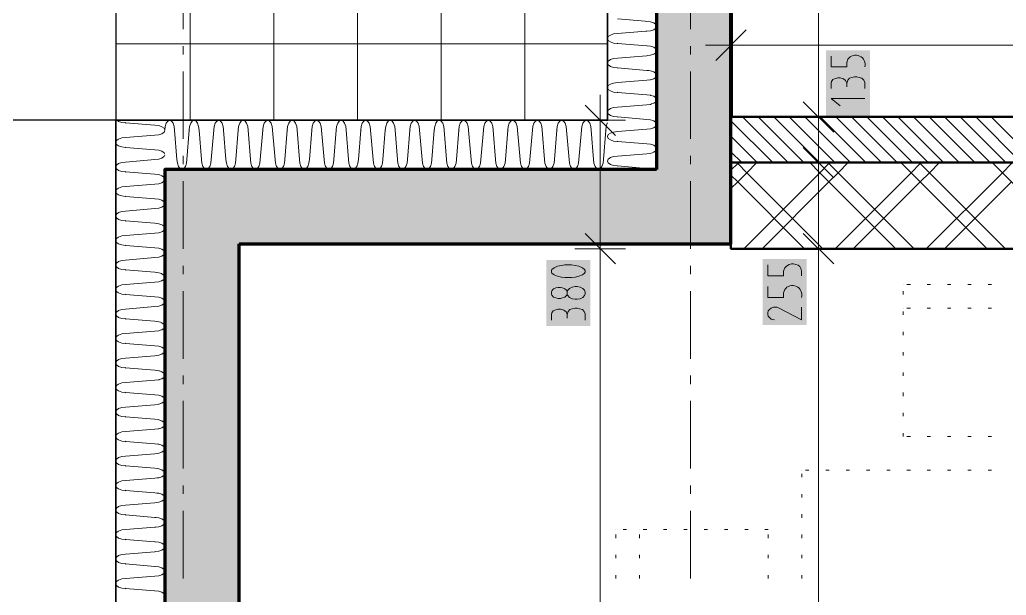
# Model space of a CAD drawing. Header units: millimetres. Extents: x 0 to 594, y 0 to 420.
# Drawn here: x 58.72 to 88.63, y 272.85 to 290.3 of the extents above; entities that cross this region are included whole.
import ezdxf

# ---------------------------------------------------------------- set-up
doc = ezdxf.new("R2010")
doc.units = ezdxf.units.MM
doc.header["$LTSCALE"] = 8
for name, color, linetype in [('PDF_Koty delkove', 7, 'Continuous'), ('PDF_Kuchyne', 7, 'Continuous'), ('PDF_Nabytek', 7, 'Continuous'), ('PDF_Obecne 0.25', 7, 'Continuous'), ('PDF_Osy hlavni', 7, 'Continuous'), ('PDF_Pricky sadrokarton', 7, 'Continuous'), ('PDF_Srafy', 7, 'Continuous'), ('PDF_Steny akusticke', 7, 'Continuous'), ('PDF_Steny obvodove nosne', 7, 'Continuous'), ('PDF_Zatepleni', 7, 'Continuous')]:
    doc.layers.add(name, color=color, linetype=linetype)

msp = doc.modelspace()

# ---------------------------------------------------------------- linework, layer by layer
at = {"layer": 'PDF_Koty delkove', "lineweight": 18}
for points in [[(82.938, 159.232), (82.938, 169.575), (82.938, 201.513), (82.938, 202.999), (82.938, 214.633), (82.938, 215.761), (82.938, 237.337), (82.938, 238.823), (82.938, 283.359), (82.938, 285.972), (82.938, 287.356), (82.938, 356.594), (82.938, 360.489)], [(80.284, 290.302), (80.284, 289.534), (80.284, 288.765)], [(80.745, 289.995), (79.823, 289.072)], [(80.284, 289.534), (79.515, 289.534)], [(121.591, 289.534), (108.876, 289.534), (104.935, 289.534), (80.284, 289.534)], [(83.318, 288.214), (83.318, 288.378), (83.335, 288.433), (83.37, 288.487), (83.421, 288.515), (83.522, 288.542), (83.591, 288.542), (83.694, 288.515), (83.762, 288.46), (83.796, 288.378), (83.796, 288.269)], [(84.343, 288.214), (84.343, 288.405), (84.309, 288.473), (84.257, 288.528), (84.172, 288.555), (84.104, 288.569), (84.035, 288.569), (83.95, 288.555), (83.882, 288.528), (83.831, 288.473), (83.796, 288.378)], [(76.321, 287.254), (76.321, 288.022)], [(83.399, 286.895), (82.476, 287.817)], [(84.343, 287.912), (83.318, 287.912), (83.591, 287.694)], [(76.782, 286.792), (75.859, 287.715)], [(77.089, 287.254), (76.321, 287.254), (75.552, 287.254)], [(76.321, 152.006), (76.321, 214.274), (76.321, 215.761), (76.321, 230.674), (76.321, 232.16), (76.321, 283.359), (76.321, 287.254)], [(83.706, 287.356), (82.938, 287.356), (82.169, 287.356)], [(83.399, 285.511), (82.476, 286.434)], [(83.706, 285.972), (82.938, 285.972), (82.169, 285.972)], [(76.782, 282.897), (75.859, 283.82)], [(83.399, 282.897), (82.476, 283.82)], [(77.089, 283.359), (76.321, 283.359), (75.552, 283.359)], [(83.706, 283.359), (82.938, 283.359), (82.169, 283.359)], [(81.4, 282.871), (81.4, 282.542), (81.878, 282.542), (81.878, 282.679), (81.913, 282.775), (81.964, 282.83), (82.049, 282.884), (82.117, 282.898), (82.185, 282.898), (82.254, 282.884), (82.322, 282.857), (82.373, 282.816), (82.408, 282.761), (82.425, 282.679), (82.425, 282.542)], [(75.317, 281.963), (75.3, 281.936), (75.249, 281.895), (75.181, 281.868), (75.112, 281.854), (75.044, 281.854), (74.976, 281.868), (74.907, 281.895), (74.856, 281.95), (74.84, 281.991), (74.84, 282.046), (74.856, 282.087), (74.907, 282.142), (74.976, 282.169), (75.044, 282.183), (75.112, 282.183), (75.181, 282.169), (75.249, 282.142), (75.3, 282.101), (75.317, 282.073)], [(75.625, 282.21), (75.556, 282.21), (75.471, 282.196), (75.386, 282.156), (75.335, 282.101), (75.317, 282.073), (75.317, 281.963), (75.335, 281.936), (75.386, 281.881), (75.471, 281.84), (75.556, 281.826), (75.625, 281.826), (75.71, 281.84), (75.796, 281.881), (75.847, 281.936)], [(75.847, 281.936), (75.865, 281.991), (75.865, 282.046), (75.847, 282.101), (75.796, 282.156), (75.71, 282.196), (75.625, 282.21)], [(74.84, 281.197), (74.84, 281.361), (74.856, 281.416), (74.891, 281.471), (74.942, 281.499), (75.044, 281.526), (75.112, 281.526), (75.215, 281.499), (75.284, 281.444), (75.317, 281.361), (75.317, 281.252)], [(75.865, 281.197), (75.865, 281.388), (75.83, 281.457), (75.779, 281.512), (75.694, 281.539), (75.625, 281.553), (75.556, 281.553), (75.471, 281.539), (75.403, 281.512), (75.352, 281.457), (75.317, 281.361)], [(82.425, 281.584), (82.425, 281.2), (81.741, 281.557), (81.673, 281.584), (81.57, 281.584), (81.503, 281.557), (81.451, 281.516), (81.416, 281.474), (81.4, 281.419), (81.4, 281.365), (81.416, 281.31), (81.451, 281.269), (81.503, 281.228), (81.604, 281.2)]]:
    msp.add_lwpolyline(points, dxfattribs=at)
for points in [[(83.318, 289.199), (83.318, 288.871), (83.796, 288.871), (83.796, 289.008), (83.831, 289.103, -0.843837), (84.343, 288.871)], [(81.4, 282.214), (81.4, 281.885), (81.878, 281.885), (81.878, 282.022), (81.913, 282.118, -0.843837), (82.425, 281.885)]]:
    msp.add_lwpolyline(points, format="xyb", dxfattribs=at)
msp.add_lwpolyline([(75.454, 282.867), (75.249, 282.867), (75.147, 282.853), (75.027, 282.826), (74.925, 282.785), (74.856, 282.73), (74.84, 282.703), (74.84, 282.648), (74.856, 282.62), (74.925, 282.566), (75.027, 282.525), (75.147, 282.497), (75.249, 282.483), (75.454, 282.483), (75.556, 282.497), (75.676, 282.525), (75.779, 282.566), (75.847, 282.62), (75.865, 282.648), (75.865, 282.703), (75.847, 282.73), (75.779, 282.785), (75.676, 282.826), (75.556, 282.853)], close=True, dxfattribs=at)
at = {"layer": 'PDF_Koty delkove', "color": 7, "lineweight": 18, "true_color": 0xffffff, "transparency": 33554559}
for points in [[(84.497, 287.375), (84.497, 289.38), (83.165, 287.375), (83.165, 289.38)], [(76.018, 281.015), (76.018, 283.02), (74.686, 281.015), (74.686, 283.02)], [(82.579, 281.046), (82.579, 283.051), (81.246, 281.046), (81.246, 283.051)]]:
    msp.add_solid(points, dxfattribs=at)
at = {"layer": 'PDF_Kuchyne', "lineweight": 13}
msp.add_lwpolyline([(98.785, 293.506), (86.485, 293.506), (86.485, 305.806), (80.335, 305.806), (80.335, 293.506), (80.335, 287.356), (104.935, 287.356), (104.935, 299.656), (98.785, 299.656), (98.785, 293.506)], dxfattribs=at)
at = {"layer": 'PDF_Nabytek', "lineweight": 13}
for points in [[(85.503, 282.277), (85.503, 282.277)], [(85.503, 282.277), (85.503, 282.277)], [(85.724, 282.277), (85.621, 282.277)], [(86.339, 282.277), (86.236, 282.277)], [(86.954, 282.277), (86.851, 282.277)], [(87.569, 282.277), (87.466, 282.277)], [(88.184, 282.277), (88.081, 282.277)], [(85.503, 281.967), (85.503, 282.07)], [(85.503, 281.56), (85.503, 281.56)], [(85.724, 281.56), (85.621, 281.56)], [(86.339, 281.56), (86.236, 281.56)], [(86.954, 281.56), (86.851, 281.56)], [(87.569, 281.56), (87.466, 281.56)], [(88.184, 281.56), (88.081, 281.56)], [(85.503, 281.352), (85.503, 281.455)], [(85.503, 280.737), (85.503, 280.84)], [(85.503, 280.122), (85.503, 280.225)], [(85.503, 279.507), (85.503, 279.61)], [(85.503, 278.892), (85.503, 278.995)], [(85.503, 278.277), (85.503, 278.38)], [(85.503, 277.665), (85.503, 277.765)], [(85.503, 277.665), (85.503, 277.665)], [(85.503, 277.665), (85.503, 277.665)], [(85.724, 277.665), (85.621, 277.665)], [(86.339, 277.665), (86.236, 277.665)], [(86.954, 277.665), (86.851, 277.665)], [(87.569, 277.665), (87.466, 277.665)], [(88.184, 277.665), (88.081, 277.665)], [(82.433, 276.64), (82.433, 276.64)], [(82.433, 276.64), (82.433, 276.64)], [(82.433, 276.432), (82.433, 276.535)], [(82.649, 276.64), (82.546, 276.64)], [(83.264, 276.64), (83.161, 276.64)], [(83.879, 276.64), (83.776, 276.64)], [(84.494, 276.64), (84.391, 276.64)], [(85.109, 276.64), (85.006, 276.64)], [(85.724, 276.64), (85.621, 276.64)], [(86.339, 276.64), (86.236, 276.64)], [(86.954, 276.64), (86.851, 276.64)], [(87.569, 276.64), (87.466, 276.64)], [(88.184, 276.64), (88.081, 276.64)], [(82.433, 275.817), (82.433, 275.92)], [(82.433, 275.203), (82.433, 275.305)], [(76.795, 274.846), (76.795, 274.846)], [(76.795, 274.846), (76.795, 274.846)], [(76.795, 274.587), (76.795, 274.69)], [(77.114, 274.846), (77.011, 274.846)], [(77.513, 274.846), (77.513, 274.846)], [(77.513, 274.587), (77.513, 274.69)], [(77.729, 274.846), (77.626, 274.846)], [(78.344, 274.846), (78.241, 274.846)], [(78.959, 274.846), (78.856, 274.846)], [(79.574, 274.846), (79.471, 274.846)], [(80.189, 274.846), (80.086, 274.846)], [(80.804, 274.846), (80.701, 274.846)], [(81.408, 274.846), (81.316, 274.846)], [(81.408, 274.846), (81.408, 274.846)], [(81.408, 274.587), (81.408, 274.69)], [(82.433, 274.587), (82.433, 274.69)], [(76.795, 273.972), (76.795, 274.075)], [(77.513, 273.972), (77.513, 274.075)], [(81.408, 273.972), (81.408, 274.075)], [(82.433, 273.972), (82.433, 274.075)], [(76.795, 273.358), (76.795, 273.46)], [(77.513, 273.358), (77.513, 273.46)], [(81.408, 273.358), (81.408, 273.46)], [(82.433, 273.358), (82.433, 273.46)]]:
    msp.add_lwpolyline(points, dxfattribs=at)
at = {"layer": 'PDF_Obecne 0.25', "lineweight": 25}
for points in [[(61.629, 338.554), (61.629, 287.254)], [(61.629, 287.254), (41.334, 287.254), (41.334, 177.737), (61.629, 177.737)]]:
    msp.add_lwpolyline(points, dxfattribs=at)
at = {"layer": 'PDF_Osy hlavni', "lineweight": 18}
for points in [[(63.679, 290.019), (63.679, 292.069)], [(79.054, 290.019), (79.054, 292.069), (79.054, 290.019)], [(63.679, 289.25), (63.679, 289.506)], [(63.679, 286.688), (63.679, 288.738)], [(79.054, 286.688), (79.054, 288.738), (79.054, 286.688)], [(63.679, 285.919), (63.679, 286.175)], [(63.679, 283.356), (63.679, 285.406)], [(79.054, 283.356), (79.054, 285.406)], [(79.054, 283.356), (79.054, 285.406)], [(63.679, 282.588), (63.679, 282.844)], [(79.054, 282.588), (79.054, 282.844), (79.054, 282.588)], [(63.679, 280.025), (63.679, 282.075)], [(79.054, 280.025), (79.054, 282.075)], [(79.054, 280.025), (79.054, 282.075)], [(63.679, 279.256), (63.679, 279.513)], [(63.679, 276.694), (63.679, 278.744)], [(79.054, 278.744), (79.054, 276.694), (79.054, 278.744)], [(63.679, 275.925), (63.679, 276.181)], [(63.679, 273.363), (63.679, 275.413)], [(79.054, 273.363), (79.054, 275.413)], [(79.054, 273.363), (79.054, 275.413)]]:
    msp.add_lwpolyline(points, dxfattribs=at)
for points in [[(79.054, 289.506), (79.054, 289.25)], [(79.054, 286.175), (79.054, 285.919)], [(79.054, 279.513), (79.054, 279.256)], [(79.054, 276.181), (79.054, 275.925)]]:
    msp.add_lwpolyline(points, close=True, dxfattribs=at)
at = {"layer": 'PDF_Pricky sadrokarton', "lineweight": 50}
msp.add_lwpolyline([(80.284, 285.972), (104.935, 285.972), (104.935, 287.356), (80.284, 287.356)], close=True, dxfattribs=at)
at = {"layer": 'PDF_Pricky sadrokarton', "lineweight": 9}
for points in [[(81.551, 285.972), (80.284, 287.239)], [(82.022, 285.972), (80.638, 287.356)], [(82.493, 285.972), (81.109, 287.356)], [(82.964, 285.972), (81.58, 287.356)], [(83.435, 285.972), (82.051, 287.356)], [(83.906, 285.972), (82.523, 287.356)], [(84.377, 285.972), (82.994, 287.356)], [(84.848, 285.972), (83.465, 287.356)], [(85.32, 285.972), (83.936, 287.356)], [(85.791, 285.972), (84.407, 287.356)], [(86.262, 285.972), (84.878, 287.356)], [(86.733, 285.972), (85.349, 287.356)], [(87.204, 285.972), (85.82, 287.356)], [(87.675, 285.972), (86.291, 287.356)], [(88.146, 285.972), (86.762, 287.356)], [(88.617, 285.972), (87.234, 287.356)], [(89.088, 285.972), (87.705, 287.356)], [(89.56, 285.972), (88.176, 287.356)], [(81.08, 285.972), (80.284, 286.768)], [(80.609, 285.972), (80.284, 286.297)]]:
    msp.add_lwpolyline(points, dxfattribs=at)
at = {"layer": 'PDF_Srafy', "lineweight": 9}
for points in [[(71.494, 344.089), (71.494, 340.313), (71.494, 335.239), (71.494, 330.166), (71.494, 325.093), (71.494, 320.019), (71.494, 314.946), (71.494, 309.872), (71.494, 304.799), (71.494, 299.725), (71.494, 294.652), (71.494, 289.578), (71.494, 287.254)], [(74.031, 337.776), (74.031, 332.703), (74.031, 327.629), (74.031, 322.556), (74.031, 317.482), (74.031, 312.409), (74.031, 307.335), (74.031, 302.262), (74.031, 297.189), (74.031, 292.115), (74.031, 287.254)], [(63.884, 297.189), (63.884, 292.115), (63.884, 287.254)], [(66.421, 294.652), (66.421, 289.578), (66.421, 287.254)], [(68.957, 292.115), (68.957, 287.254)], [(76.543, 289.578), (71.494, 289.578), (66.421, 289.578), (61.629, 289.578)]]:
    msp.add_lwpolyline(points, dxfattribs=at)
at = {"layer": 'PDF_Steny akusticke', "lineweight": 50}
msp.add_lwpolyline([(93.199, 285.972), (80.284, 285.972), (80.284, 283.512), (80.284, 283.512), (80.284, 283.359), (93.199, 283.359), (93.199, 259.015)], dxfattribs=at)
at = {"layer": 'PDF_Steny akusticke', "lineweight": 9}
for points in [[(83.072, 283.359), (80.766, 285.665), (80.489, 285.942), (80.458, 285.972)], [(80.489, 285.942), (80.52, 285.972)], [(80.766, 285.665), (81.073, 285.972)], [(85.286, 283.359), (83.256, 285.388), (82.98, 285.665), (82.672, 285.972)], [(85.839, 283.359), (83.533, 285.665), (83.256, 285.942), (83.226, 285.972)], [(83.256, 285.942), (83.287, 285.972)], [(83.533, 285.665), (83.841, 285.972)], [(88.053, 283.359), (86.024, 285.388), (85.747, 285.665), (85.44, 285.972)], [(88.607, 283.359), (86.301, 285.665), (86.024, 285.942), (85.993, 285.972)], [(86.024, 285.942), (86.055, 285.972)], [(86.301, 285.665), (86.608, 285.972)], [(90.821, 283.359), (88.791, 285.388), (88.515, 285.665), (88.207, 285.972)], [(80.284, 285.737), (80.489, 285.942)], [(82.98, 285.665), (83.256, 285.942)], [(85.747, 285.665), (86.024, 285.942)], [(88.515, 285.665), (88.791, 285.942)], [(80.284, 285.183), (80.489, 285.388), (80.766, 285.665)], [(82.518, 283.359), (80.489, 285.388), (80.284, 285.593)], [(80.673, 283.359), (82.98, 285.665)], [(81.227, 283.359), (83.256, 285.388)], [(83.256, 285.388), (83.533, 285.665)], [(83.441, 283.359), (85.747, 285.665)], [(83.994, 283.359), (86.024, 285.388)], [(86.024, 285.388), (86.301, 285.665)], [(86.208, 283.359), (88.515, 285.665)], [(86.762, 283.359), (88.791, 285.388)], [(80.304, 283.359), (80.284, 283.379)]]:
    msp.add_lwpolyline(points, dxfattribs=at)
at = {"layer": 'PDF_Steny obvodove nosne', "lineweight": 70}
for points in [[(65.37, 283.512), (65.422, 283.512), (78.029, 283.512), (80.284, 283.512), (80.284, 283.512), (80.284, 285.972), (80.284, 287.356), (80.284, 294.839), (78.951, 294.839), (78.183, 294.839), (78.029, 294.839), (78.029, 285.767)], [(65.37, 285.767), (63.115, 285.767), (63.115, 267.42)], [(78.029, 285.767), (76.543, 285.767), (65.37, 285.767)], [(65.37, 267.42), (65.37, 283.512)]]:
    msp.add_lwpolyline(points, dxfattribs=at)
at = {"layer": 'PDF_Steny obvodove nosne', "color": 9, "lineweight": 9, "true_color": 0xc0c0c0, "transparency": 33554559}
for points in [[(80.284, 294.839), (78.029, 294.839), (80.284, 283.512), (78.029, 283.512)], [(65.37, 267.42), (65.37, 285.767), (63.115, 267.42), (63.115, 285.767)], [(65.37, 283.512), (78.029, 283.512), (65.37, 285.767), (78.029, 285.767)]]:
    msp.add_solid(points, dxfattribs=at)
at = {"layer": 'PDF_Zatepleni', "lineweight": 35}
for points in [[(63.115, 285.767), (65.37, 285.767), (76.543, 285.767), (78.029, 285.767), (78.029, 294.839)], [(76.543, 294.839), (76.543, 287.254), (63.115, 287.254)], [(63.115, 285.767), (63.115, 267.42), (61.629, 267.42), (61.629, 287.254), (63.115, 287.254)]]:
    msp.add_lwpolyline(points, dxfattribs=at)
at = {"layer": 'PDF_Zatepleni', "lineweight": 9}
for points in [[(77.732, 290.255), (77.683, 290.259), (76.84, 290.329)], [(77.732, 290.255), (77.732, 290.255)], [(78.029, 290.121), (78.008, 290.163), (77.943, 290.211), (77.846, 290.244), (77.732, 290.255)], [(77.732, 289.956), (77.707, 289.954), (76.84, 289.883), (76.726, 289.872), (76.63, 289.839), (76.565, 289.791), (76.543, 289.734)], [(77.732, 289.956), (77.846, 289.968), (77.943, 290), (78.008, 290.049), (78.029, 290.09)], [(76.543, 289.734), (76.565, 289.677), (76.63, 289.629), (76.726, 289.597), (76.84, 289.586)], [(77.732, 289.512), (76.84, 289.586)], [(77.732, 289.512), (77.732, 289.512)], [(78.029, 289.378), (78.008, 289.42), (77.943, 289.468), (77.846, 289.501), (77.741, 289.511), (77.732, 289.512)], [(77.732, 289.213), (77.764, 289.216), (77.846, 289.225), (77.943, 289.257), (78.008, 289.305), (78.029, 289.347)], [(77.732, 289.213), (76.84, 289.14), (76.726, 289.128), (76.63, 289.096), (76.565, 289.048), (76.543, 288.991)], [(76.543, 288.991), (76.565, 288.934), (76.63, 288.886), (76.726, 288.854), (76.84, 288.842)], [(77.732, 288.769), (76.84, 288.842)], [(77.732, 288.769), (77.732, 288.769)], [(78.029, 288.635), (78.008, 288.677), (77.943, 288.725), (77.846, 288.758), (77.799, 288.762), (77.732, 288.769)], [(77.732, 288.47), (76.84, 288.397), (76.726, 288.385), (76.63, 288.353), (76.565, 288.305), (76.543, 288.248)], [(77.732, 288.47), (77.82, 288.479), (77.846, 288.482), (77.943, 288.514), (78.008, 288.562), (78.029, 288.604)], [(76.543, 288.248), (76.565, 288.191), (76.63, 288.143), (76.726, 288.111), (76.84, 288.099)], [(77.732, 288.026), (76.84, 288.099)], [(77.732, 288.026), (77.732, 288.026)], [(78.029, 287.892), (78.008, 287.934), (77.943, 287.982), (77.856, 288.011), (77.846, 288.014), (77.732, 288.026)], [(77.732, 287.727), (77.846, 287.738), (77.877, 287.749), (77.943, 287.771), (78.008, 287.819), (78.029, 287.861)], [(77.732, 287.727), (76.84, 287.653), (76.726, 287.642), (76.63, 287.61), (76.565, 287.562), (76.543, 287.505)], [(76.543, 287.505), (76.565, 287.448)], [(61.672, 287.254), (61.716, 287.22), (61.813, 287.188), (61.926, 287.177)], [(62.818, 287.103), (61.926, 287.177)], [(63.264, 287.254), (63.207, 287.231), (63.159, 287.167), (63.127, 287.07), (63.115, 286.956)], [(63.413, 286.956), (63.401, 287.07), (63.369, 287.167), (63.321, 287.231), (63.264, 287.254)], [(64.007, 287.254), (63.95, 287.231), (63.902, 287.167), (63.87, 287.07), (63.858, 286.956)], [(64.156, 286.956), (64.144, 287.07), (64.112, 287.167), (64.064, 287.231), (64.007, 287.254)], [(64.75, 287.254), (64.693, 287.231), (64.645, 287.167), (64.613, 287.07), (64.602, 286.956)], [(64.899, 286.956), (64.887, 287.07), (64.855, 287.167), (64.807, 287.231), (64.75, 287.254)], [(65.493, 287.254), (65.436, 287.231), (65.388, 287.167), (65.356, 287.07), (65.345, 286.956)], [(65.642, 286.956), (65.631, 287.07), (65.598, 287.167), (65.55, 287.231), (65.493, 287.254)], [(66.236, 287.254), (66.18, 287.231), (66.131, 287.167), (66.099, 287.07), (66.088, 286.956)], [(66.385, 286.956), (66.374, 287.07), (66.341, 287.167), (66.293, 287.231), (66.236, 287.254)], [(66.98, 287.254), (66.923, 287.231), (66.874, 287.167), (66.842, 287.07), (66.831, 286.956)], [(67.128, 286.956), (67.117, 287.07), (67.085, 287.167), (67.036, 287.231), (66.98, 287.254)], [(67.723, 287.254), (67.666, 287.231), (67.618, 287.167), (67.585, 287.07), (67.574, 286.956)], [(67.871, 286.956), (67.86, 287.07), (67.828, 287.167), (67.78, 287.231), (67.723, 287.254)], [(68.466, 287.254), (68.409, 287.231), (68.361, 287.167), (68.328, 287.07), (68.317, 286.956)], [(68.614, 286.956), (68.603, 287.07), (68.571, 287.167), (68.523, 287.231), (68.466, 287.254)], [(69.209, 287.254), (69.152, 287.231), (69.104, 287.167), (69.072, 287.07), (69.06, 286.956)], [(69.358, 286.956), (69.346, 287.07), (69.314, 287.167), (69.266, 287.231), (69.209, 287.254)], [(69.952, 287.254), (69.895, 287.231), (69.847, 287.167), (69.815, 287.07), (69.803, 286.956)], [(70.101, 286.956), (70.089, 287.07), (70.057, 287.167), (70.009, 287.231), (69.952, 287.254)], [(70.695, 287.254), (70.638, 287.231), (70.59, 287.167), (70.558, 287.07), (70.546, 286.956)], [(70.844, 286.956), (70.832, 287.07), (70.8, 287.167), (70.752, 287.231), (70.695, 287.254)], [(71.438, 287.254), (71.381, 287.231), (71.333, 287.167), (71.301, 287.07), (71.29, 286.956)], [(71.587, 286.956), (71.576, 287.07), (71.543, 287.167), (71.495, 287.231), (71.438, 287.254)], [(72.181, 287.254), (72.124, 287.231), (72.076, 287.167), (72.044, 287.07), (72.033, 286.956)], [(72.33, 286.956), (72.319, 287.07), (72.286, 287.167), (72.238, 287.231), (72.181, 287.254)], [(72.924, 287.254), (72.868, 287.231), (72.819, 287.167), (72.787, 287.07), (72.776, 286.956)], [(73.073, 286.956), (73.062, 287.07), (73.03, 287.167), (72.981, 287.231), (72.924, 287.254)], [(73.668, 287.254), (73.611, 287.231), (73.563, 287.167), (73.53, 287.07), (73.519, 286.956)], [(73.816, 286.956), (73.805, 287.07), (73.773, 287.167), (73.724, 287.231), (73.668, 287.254)], [(74.411, 287.254), (74.354, 287.231), (74.306, 287.167), (74.273, 287.07), (74.262, 286.956)], [(74.559, 286.956), (74.548, 287.07), (74.516, 287.167), (74.468, 287.231), (74.411, 287.254)], [(75.154, 287.254), (75.097, 287.231), (75.049, 287.167), (75.017, 287.07), (75.005, 286.956)], [(75.302, 286.956), (75.291, 287.07), (75.259, 287.167), (75.211, 287.231), (75.154, 287.254)], [(75.897, 287.254), (75.84, 287.231), (75.792, 287.167), (75.76, 287.07), (75.748, 286.956)], [(76.046, 286.956), (76.034, 287.07), (76.002, 287.167), (75.954, 287.231), (75.897, 287.254)], [(76.543, 287.177), (76.535, 287.167), (76.503, 287.07), (76.491, 286.956)], [(76.565, 287.448), (76.63, 287.4), (76.726, 287.368), (76.84, 287.356)], [(77.732, 287.283), (76.84, 287.356)], [(77.732, 287.283), (77.732, 287.283)], [(78.029, 287.149), (78.008, 287.19), (77.943, 287.239), (77.915, 287.248), (77.846, 287.271), (77.732, 287.283)], [(62.818, 287.103), (62.818, 287.103)], [(63.115, 286.969), (63.109, 286.981), (63.094, 287.011), (63.029, 287.06), (62.932, 287.092), (62.818, 287.103)], [(62.818, 286.805), (62.932, 286.816), (63.029, 286.848), (63.094, 286.897), (63.108, 286.925), (63.115, 286.938)], [(63.413, 286.956), (63.486, 286.065)], [(63.785, 286.065), (63.858, 286.956)], [(64.156, 286.956), (64.229, 286.065)], [(64.528, 286.065), (64.602, 286.956)], [(64.899, 286.956), (64.972, 286.065)], [(65.271, 286.065), (65.345, 286.956)], [(65.642, 286.956), (65.715, 286.065)], [(66.014, 286.065), (66.088, 286.956)], [(66.385, 286.956), (66.459, 286.065)], [(66.757, 286.065), (66.831, 286.956)], [(67.128, 286.956), (67.202, 286.065)], [(67.5, 286.065), (67.574, 286.956)], [(67.871, 286.956), (67.945, 286.065)], [(68.244, 286.065), (68.317, 286.956)], [(68.614, 286.956), (68.688, 286.065)], [(68.987, 286.065), (69.06, 286.956)], [(69.358, 286.956), (69.431, 286.065)], [(69.73, 286.065), (69.803, 286.956)], [(70.101, 286.956), (70.174, 286.065)], [(70.473, 286.065), (70.546, 286.956)], [(70.844, 286.956), (70.917, 286.065)], [(71.216, 286.065), (71.29, 286.956)], [(71.587, 286.956), (71.66, 286.065)], [(71.959, 286.065), (72.033, 286.956)], [(72.33, 286.956), (72.404, 286.065)], [(72.702, 286.065), (72.776, 286.956)], [(73.073, 286.956), (73.147, 286.065)], [(73.445, 286.065), (73.519, 286.956)], [(73.816, 286.956), (73.89, 286.065)], [(74.188, 286.065), (74.262, 286.956)], [(74.559, 286.956), (74.633, 286.065)], [(74.932, 286.065), (75.005, 286.956)], [(75.302, 286.956), (75.376, 286.065)], [(75.675, 286.065), (75.748, 286.956)], [(76.046, 286.956), (76.119, 286.065), (76.131, 285.95), (76.163, 285.853), (76.211, 285.789), (76.253, 285.768)], [(76.418, 286.065), (76.491, 286.956)], [(77.732, 286.984), (76.84, 286.91), (76.726, 286.899), (76.63, 286.867), (76.565, 286.819), (76.543, 286.762)], [(77.732, 286.984), (77.846, 286.995), (77.932, 287.024), (77.943, 287.028), (78.008, 287.076), (78.029, 287.118)], [(61.926, 286.731), (61.813, 286.72), (61.716, 286.687), (61.652, 286.639), (61.629, 286.582)], [(61.629, 286.582), (61.652, 286.525)], [(61.926, 286.731), (62.818, 286.805)], [(76.543, 286.762), (76.565, 286.705), (76.63, 286.657), (76.726, 286.624), (76.84, 286.613)], [(77.732, 286.54), (76.84, 286.613)], [(61.652, 286.525), (61.716, 286.477), (61.813, 286.445), (61.926, 286.434)], [(62.818, 286.36), (61.926, 286.434)], [(62.818, 286.36), (62.818, 286.36)], [(63.115, 286.226), (63.094, 286.268), (63.094, 286.268), (63.029, 286.316), (62.932, 286.349), (62.818, 286.36)], [(77.732, 286.54), (77.732, 286.54)], [(78.029, 286.406), (78.008, 286.447), (77.975, 286.472), (77.943, 286.496), (77.846, 286.528), (77.732, 286.54)], [(77.732, 286.241), (77.846, 286.252), (77.943, 286.285), (77.987, 286.317), (78.008, 286.333), (78.029, 286.375)], [(61.926, 285.988), (61.813, 285.977), (61.716, 285.944), (61.652, 285.896), (61.629, 285.839)], [(61.926, 285.988), (62.818, 286.061)], [(62.818, 286.061), (62.932, 286.073), (63.029, 286.105), (63.092, 286.152), (63.094, 286.154), (63.115, 286.195)], [(63.486, 286.065), (63.498, 285.95), (63.53, 285.853), (63.578, 285.789), (63.62, 285.768)], [(63.651, 285.768), (63.693, 285.789), (63.741, 285.853), (63.773, 285.95), (63.785, 286.065)], [(63.785, 286.065), (63.785, 286.065)], [(64.229, 286.065), (64.241, 285.95), (64.273, 285.853), (64.321, 285.789), (64.363, 285.768)], [(64.394, 285.768), (64.436, 285.789), (64.484, 285.853), (64.517, 285.95), (64.528, 286.065)], [(64.528, 286.065), (64.528, 286.065)], [(64.972, 286.065), (64.984, 285.95), (65.016, 285.853), (65.065, 285.789), (65.106, 285.768)], [(65.137, 285.768), (65.179, 285.789), (65.227, 285.853), (65.26, 285.95), (65.271, 286.065)], [(65.271, 286.065), (65.271, 286.065)], [(65.715, 286.065), (65.727, 285.95), (65.759, 285.853), (65.808, 285.789), (65.849, 285.768)], [(65.88, 285.768), (65.922, 285.789), (65.97, 285.853), (66.003, 285.95), (66.014, 286.065)], [(66.014, 286.065), (66.014, 286.065)], [(66.459, 286.065), (66.47, 285.95)], [(66.624, 285.768), (66.665, 285.789), (66.714, 285.853), (66.746, 285.95), (66.757, 286.065)], [(66.757, 286.065), (66.757, 286.065)], [(67.202, 286.065), (67.213, 285.95), (67.245, 285.853), (67.294, 285.789), (67.335, 285.768)], [(67.367, 285.768), (67.408, 285.789), (67.457, 285.853), (67.489, 285.95), (67.5, 286.065)], [(67.5, 286.065), (67.5, 286.065)], [(67.945, 286.065), (67.956, 285.95), (67.989, 285.853), (68.037, 285.789), (68.079, 285.768)], [(68.11, 285.768), (68.151, 285.789), (68.2, 285.853), (68.232, 285.95), (68.244, 286.065)], [(68.244, 286.065), (68.244, 286.065)], [(68.688, 286.065), (68.699, 285.95), (68.732, 285.853), (68.78, 285.789), (68.822, 285.768)], [(68.853, 285.768), (68.894, 285.789), (68.943, 285.853), (68.975, 285.95), (68.987, 286.065)], [(68.987, 286.065), (68.987, 286.065)], [(69.431, 286.065), (69.442, 285.95), (69.475, 285.853), (69.523, 285.789), (69.565, 285.768)], [(69.596, 285.768), (69.638, 285.789), (69.686, 285.853), (69.718, 285.95), (69.73, 286.065)], [(69.73, 286.065), (69.73, 286.065)], [(69.73, 286.065), (69.73, 286.065)], [(70.174, 286.065), (70.186, 285.95), (70.218, 285.853), (70.266, 285.789), (70.308, 285.768)], [(70.339, 285.768), (70.381, 285.789), (70.429, 285.853), (70.462, 285.95), (70.473, 286.065)], [(70.473, 286.065), (70.473, 286.065)], [(70.917, 286.065), (70.929, 285.95), (70.961, 285.853), (71.01, 285.789), (71.051, 285.768)], [(71.082, 285.768), (71.124, 285.789), (71.172, 285.853), (71.205, 285.95), (71.216, 286.065)], [(71.216, 286.065), (71.216, 286.065)], [(71.66, 286.065), (71.672, 285.95), (71.704, 285.853), (71.753, 285.789), (71.794, 285.768)], [(71.825, 285.768), (71.867, 285.789), (71.915, 285.853), (71.948, 285.95), (71.959, 286.065)], [(71.959, 286.065), (71.959, 286.065)], [(72.404, 286.065), (72.415, 285.95), (72.447, 285.853), (72.496, 285.789), (72.537, 285.768)], [(72.569, 285.768), (72.61, 285.789), (72.659, 285.853), (72.691, 285.95), (72.702, 286.065)], [(72.702, 286.065), (72.702, 286.065)], [(73.147, 286.065), (73.158, 285.95), (73.19, 285.853), (73.239, 285.789), (73.28, 285.768)], [(73.402, 285.853), (73.434, 285.95), (73.445, 286.065)], [(73.445, 286.065), (73.445, 286.065)], [(73.89, 286.065), (73.901, 285.95), (73.934, 285.853), (73.982, 285.789), (74.024, 285.768)], [(74.055, 285.768), (74.096, 285.789), (74.145, 285.853), (74.177, 285.95), (74.188, 286.065)], [(74.188, 286.065), (74.188, 286.065)], [(74.633, 286.065), (74.644, 285.95), (74.677, 285.853), (74.725, 285.789), (74.767, 285.768)], [(74.798, 285.768), (74.839, 285.789), (74.888, 285.853), (74.92, 285.95), (74.932, 286.065)], [(74.932, 286.065), (74.932, 286.065)], [(75.376, 286.065), (75.387, 285.95), (75.42, 285.853), (75.468, 285.789)], [(75.541, 285.768), (75.583, 285.789), (75.631, 285.853), (75.663, 285.95), (75.675, 286.065)], [(75.675, 286.065), (75.675, 286.065)], [(76.284, 285.768), (76.326, 285.789), (76.374, 285.853), (76.406, 285.95), (76.418, 286.065)], [(76.418, 286.065), (76.418, 286.065)], [(77.732, 286.241), (76.84, 286.167), (76.726, 286.156), (76.63, 286.124), (76.565, 286.075), (76.543, 286.019)], [(76.543, 286.019), (76.565, 285.962), (76.63, 285.914), (76.726, 285.881), (76.84, 285.87)], [(61.629, 285.839), (61.652, 285.782), (61.716, 285.734), (61.813, 285.702), (61.926, 285.691)], [(62.818, 285.617), (61.926, 285.691)], [(66.47, 285.95), (66.502, 285.853), (66.551, 285.789), (66.592, 285.768)], [(73.312, 285.768), (73.353, 285.789), (73.402, 285.853)], [(75.468, 285.789), (75.51, 285.768)], [(77.732, 285.796), (76.84, 285.87)], [(77.732, 285.796), (77.732, 285.796)], [(77.899, 285.767), (77.846, 285.785), (77.732, 285.796)], [(62.818, 285.617), (62.818, 285.617)], [(63.115, 285.483), (63.094, 285.525), (63.078, 285.537), (63.029, 285.573), (62.932, 285.606), (62.818, 285.617)], [(62.818, 285.318), (62.932, 285.33), (63.029, 285.362), (63.075, 285.396), (63.094, 285.41), (63.115, 285.452)], [(61.926, 285.245), (61.813, 285.233), (61.716, 285.201), (61.652, 285.153), (61.629, 285.096)], [(61.629, 285.096), (61.652, 285.039), (61.716, 284.991), (61.813, 284.959), (61.926, 284.947)], [(61.926, 285.245), (62.818, 285.318)], [(62.818, 284.874), (61.926, 284.947)], [(62.818, 284.874), (62.818, 284.874)], [(63.063, 284.805), (63.029, 284.83), (62.932, 284.863), (62.818, 284.874)], [(63.115, 284.74), (63.094, 284.782), (63.063, 284.805)], [(61.926, 284.502), (61.813, 284.49), (61.716, 284.458), (61.652, 284.41), (61.629, 284.353)], [(61.926, 284.502), (62.818, 284.575)], [(62.818, 284.575), (62.932, 284.587), (63.029, 284.619), (63.059, 284.641), (63.094, 284.667), (63.115, 284.709)], [(61.629, 284.353), (61.652, 284.296), (61.716, 284.248), (61.813, 284.216), (61.926, 284.204)], [(62.818, 284.131), (61.926, 284.204)], [(62.818, 284.131), (62.818, 284.131)], [(63.115, 283.997), (63.094, 284.039), (63.047, 284.074), (63.029, 284.087), (62.932, 284.119), (62.818, 284.131)], [(62.818, 283.832), (62.932, 283.843), (63.029, 283.876), (63.043, 283.886), (63.094, 283.924), (63.115, 283.966)], [(61.652, 283.667), (61.629, 283.61)], [(61.629, 283.61), (61.652, 283.553), (61.716, 283.505), (61.813, 283.473), (61.926, 283.461)], [(61.926, 283.758), (61.813, 283.747), (61.716, 283.715), (61.652, 283.667)], [(61.926, 283.758), (62.818, 283.832)], [(62.818, 283.388), (61.926, 283.461)], [(62.818, 283.388), (62.818, 283.388)], [(63.115, 283.254), (63.094, 283.295), (63.031, 283.343), (63.029, 283.344), (62.932, 283.376), (62.818, 283.388)], [(61.926, 283.015), (61.813, 283.004), (61.716, 282.972), (61.652, 282.924), (61.629, 282.867)], [(61.926, 283.015), (62.818, 283.089)], [(62.818, 283.089), (62.932, 283.1), (63.027, 283.132), (63.029, 283.133), (63.094, 283.181), (63.115, 283.223)], [(61.629, 282.867), (61.652, 282.81), (61.716, 282.762), (61.813, 282.729), (61.926, 282.718)], [(62.818, 282.645), (61.926, 282.718)], [(62.818, 282.645), (62.818, 282.645)], [(63.115, 282.511), (63.094, 282.552), (63.029, 282.601), (63.015, 282.605), (62.932, 282.633), (62.818, 282.645)], [(62.818, 282.346), (62.932, 282.357), (63.01, 282.383), (63.029, 282.39), (63.094, 282.438), (63.115, 282.48)], [(61.926, 282.272), (61.813, 282.261), (61.716, 282.229), (61.652, 282.18), (61.629, 282.124)], [(61.629, 282.124), (61.652, 282.067), (61.716, 282.019), (61.813, 281.986), (61.926, 281.975)], [(61.926, 282.272), (62.818, 282.346)], [(62.818, 281.901), (61.926, 281.975)], [(62.818, 281.901), (62.818, 281.901)], [(63.115, 281.768), (63.094, 281.809), (63.029, 281.858), (62.999, 281.868), (62.932, 281.89), (62.818, 281.901)], [(61.926, 281.529), (61.813, 281.518), (61.716, 281.486), (61.652, 281.437), (61.629, 281.381)], [(61.926, 281.529), (62.818, 281.603), (62.932, 281.614), (62.994, 281.635)], [(62.994, 281.635), (63.029, 281.646), (63.094, 281.695), (63.115, 281.736)], [(61.629, 281.381), (61.652, 281.324), (61.716, 281.275), (61.813, 281.243), (61.926, 281.232)], [(62.818, 281.158), (61.926, 281.232)], [(61.926, 280.786), (62.818, 280.86), (62.932, 280.871), (62.978, 280.886), (63.029, 280.903), (63.094, 280.952), (63.115, 280.993)], [(62.818, 281.158), (62.818, 281.158)], [(63.115, 281.025), (63.094, 281.066), (63.029, 281.115), (62.983, 281.13), (62.932, 281.147), (62.818, 281.158)], [(61.926, 280.786), (61.813, 280.775), (61.716, 280.742), (61.652, 280.694), (61.629, 280.637)], [(61.629, 280.637), (61.652, 280.581), (61.716, 280.532), (61.813, 280.5), (61.926, 280.489)], [(62.818, 280.415), (61.926, 280.489)], [(62.818, 280.415), (62.818, 280.415)], [(63.115, 280.281), (63.094, 280.323), (63.029, 280.371), (62.968, 280.392), (62.932, 280.404), (62.818, 280.415)], [(61.926, 280.043), (61.813, 280.032), (61.716, 279.999), (61.652, 279.951), (61.629, 279.894)], [(61.926, 280.043), (62.818, 280.116), (62.932, 280.128), (62.962, 280.138), (63.029, 280.16), (63.094, 280.209), (63.115, 280.25)], [(61.629, 279.894), (61.652, 279.837), (61.716, 279.789), (61.813, 279.757), (61.926, 279.746)], [(62.818, 279.672), (61.926, 279.746)], [(62.818, 279.672), (62.818, 279.672)], [(63.115, 279.538), (63.094, 279.58), (63.029, 279.628), (62.952, 279.654), (62.932, 279.661), (62.818, 279.672)], [(62.818, 279.373), (62.932, 279.385), (62.946, 279.389), (63.029, 279.417), (63.094, 279.466), (63.115, 279.507)], [(61.926, 279.3), (61.813, 279.288), (61.716, 279.256), (61.652, 279.208), (61.629, 279.151)], [(61.629, 279.151), (61.652, 279.094)], [(61.652, 279.094), (61.716, 279.046), (61.813, 279.014), (61.926, 279.003)], [(61.926, 279.3), (62.818, 279.373)], [(62.818, 278.929), (61.926, 279.003)], [(62.818, 278.929), (62.818, 278.929)], [(63.115, 278.795), (63.094, 278.837), (63.029, 278.885), (62.936, 278.916), (62.932, 278.918), (62.818, 278.929)], [(61.926, 278.557), (61.813, 278.545), (61.716, 278.513), (61.652, 278.465), (61.629, 278.408), (61.652, 278.351), (61.716, 278.303), (61.813, 278.271), (61.926, 278.259)], [(61.926, 278.557), (62.818, 278.63)], [(62.818, 278.63), (62.93, 278.641), (62.932, 278.642), (63.029, 278.674), (63.094, 278.722), (63.115, 278.764)], [(62.818, 278.186), (61.926, 278.259)], [(62.818, 278.186), (62.818, 278.186)], [(63.115, 278.052), (63.094, 278.094), (63.029, 278.142), (62.932, 278.174), (62.92, 278.176), (62.818, 278.186)], [(62.818, 277.887), (62.914, 277.897), (62.932, 277.898), (63.029, 277.931), (63.094, 277.979), (63.115, 278.021)], [(61.926, 277.814), (61.813, 277.802), (61.716, 277.77), (61.652, 277.722), (61.629, 277.665), (61.652, 277.608), (61.716, 277.56), (61.813, 277.528), (61.926, 277.516)], [(61.926, 277.814), (62.818, 277.887)], [(62.818, 277.443), (61.926, 277.516)], [(62.818, 277.443), (62.818, 277.443)], [(63.029, 277.399), (62.932, 277.431), (62.904, 277.434), (62.818, 277.443)], [(63.115, 277.309), (63.094, 277.351), (63.029, 277.399)], [(61.926, 277.07), (61.813, 277.059), (61.716, 277.027), (61.652, 276.979), (61.629, 276.922), (61.652, 276.865), (61.716, 276.817), (61.813, 276.784), (61.926, 276.773)], [(61.926, 277.07), (62.818, 277.144)], [(62.818, 277.144), (62.898, 277.152), (62.932, 277.155), (63.029, 277.188), (63.094, 277.236), (63.115, 277.278)], [(62.818, 276.7), (61.926, 276.773)], [(62.818, 276.7), (62.818, 276.7)], [(63.115, 276.566), (63.094, 276.607), (63.029, 276.656), (62.932, 276.688), (62.888, 276.693), (62.818, 276.7)], [(61.926, 276.327), (62.818, 276.401)], [(62.818, 276.401), (62.882, 276.407), (62.932, 276.412), (63.029, 276.445), (63.094, 276.493), (63.115, 276.535)], [(61.652, 276.236), (61.629, 276.179), (61.652, 276.122), (61.716, 276.074), (61.813, 276.041), (61.926, 276.03)], [(61.926, 276.327), (61.813, 276.316), (61.716, 276.284), (61.652, 276.236)], [(62.818, 275.956), (61.926, 276.03)], [(62.818, 275.956), (62.818, 275.956)], [(63.115, 275.823), (63.094, 275.864), (63.029, 275.913), (62.932, 275.945), (62.872, 275.951), (62.818, 275.956)], [(61.926, 275.584), (61.813, 275.573), (61.716, 275.541), (61.652, 275.492), (61.629, 275.436), (61.652, 275.379), (61.716, 275.33), (61.813, 275.298), (61.926, 275.287)], [(61.926, 275.584), (62.818, 275.658)], [(62.818, 275.658), (62.866, 275.662), (62.932, 275.669), (63.029, 275.702), (63.094, 275.75), (63.115, 275.792)], [(62.818, 275.213), (61.926, 275.287)], [(62.818, 275.213), (62.818, 275.213)], [(63.115, 275.08), (63.094, 275.121), (63.029, 275.17), (62.932, 275.202), (62.856, 275.21), (62.818, 275.213)], [(61.926, 274.841), (62.818, 274.915)], [(62.818, 274.915), (62.85, 274.918), (62.932, 274.926), (63.029, 274.958), (63.094, 275.007), (63.115, 275.048)], [(61.926, 274.841), (61.813, 274.83), (61.716, 274.798), (61.652, 274.749), (61.629, 274.692)], [(61.629, 274.692), (61.652, 274.636), (61.716, 274.587), (61.813, 274.555), (61.926, 274.544)], [(62.818, 274.47), (61.926, 274.544)], [(62.818, 274.47), (62.818, 274.47)], [(63.115, 274.337), (63.094, 274.378), (63.029, 274.427), (62.932, 274.459), (62.84, 274.468), (62.818, 274.47)], [(62.932, 274.183), (63.029, 274.215), (63.094, 274.264), (63.115, 274.305)], [(61.926, 274.098), (61.813, 274.087), (61.716, 274.054), (61.652, 274.006), (61.629, 273.949)], [(61.926, 274.098), (62.818, 274.172)], [(62.818, 274.172), (62.834, 274.173), (62.932, 274.183)], [(61.629, 273.949), (61.652, 273.892), (61.716, 273.844), (61.813, 273.812), (61.926, 273.801)], [(62.818, 273.727), (61.926, 273.801)], [(62.818, 273.727), (62.818, 273.727)], [(63.115, 273.593), (63.094, 273.635), (63.029, 273.683), (62.932, 273.716), (62.824, 273.727), (62.818, 273.727)], [(61.926, 273.355), (62.818, 273.428), (62.818, 273.428)], [(62.818, 273.428), (62.932, 273.44), (63.029, 273.472), (63.094, 273.521), (63.115, 273.562)], [(61.926, 273.355), (61.813, 273.344), (61.716, 273.311), (61.652, 273.263), (61.629, 273.206)], [(61.629, 273.206), (61.652, 273.149), (61.716, 273.101), (61.813, 273.069), (61.926, 273.058)], [(62.818, 272.984), (62.808, 272.985), (61.926, 273.058)], [(62.818, 272.984), (62.818, 272.984)], [(63.115, 272.85), (63.094, 272.892), (63.029, 272.94), (62.932, 272.973), (62.818, 272.984)]]:
    msp.add_lwpolyline(points, dxfattribs=at)
at = {"layer": 'PDF_Zatepleni', "lineweight": 9, "transparency": 33554559}
for points in [[(76.84, 289.563), (76.817, 289.586), (76.863, 289.586), (76.84, 289.609)], [(76.84, 288.819), (76.817, 288.842), (76.863, 288.842), (76.84, 288.866)], [(76.84, 288.076), (76.817, 288.099), (76.863, 288.099), (76.84, 288.122)], [(61.926, 287.154), (61.903, 287.177), (61.949, 287.177), (61.926, 287.2)], [(76.84, 287.333), (76.817, 287.356), (76.863, 287.356), (76.84, 287.379)], [(63.115, 286.98), (63.138, 286.956), (63.115, 286.933)], [(63.858, 286.933), (63.835, 286.956), (63.881, 286.956), (63.858, 286.98)], [(64.602, 286.933), (64.578, 286.956), (64.625, 286.956), (64.602, 286.98)], [(65.345, 286.933), (65.322, 286.956), (65.368, 286.956), (65.345, 286.98)], [(66.088, 286.933), (66.065, 286.956), (66.111, 286.956), (66.088, 286.98)], [(66.831, 286.933), (66.808, 286.956), (66.854, 286.956), (66.831, 286.98)], [(67.574, 286.933), (67.551, 286.956), (67.597, 286.956), (67.574, 286.98)], [(68.317, 286.933), (68.294, 286.956), (68.34, 286.956), (68.317, 286.98)], [(69.06, 286.933), (69.037, 286.956), (69.083, 286.956), (69.06, 286.98)], [(69.803, 286.933), (69.78, 286.956), (69.826, 286.956), (69.803, 286.98)], [(70.546, 286.933), (70.523, 286.956), (70.57, 286.956), (70.546, 286.98)], [(71.29, 286.933), (71.267, 286.956), (71.313, 286.956), (71.29, 286.98)], [(72.033, 286.933), (72.01, 286.956), (72.056, 286.956), (72.033, 286.98)], [(72.776, 286.933), (72.753, 286.956), (72.799, 286.956), (72.776, 286.98)], [(73.519, 286.933), (73.496, 286.956), (73.542, 286.956), (73.519, 286.98)], [(74.262, 286.933), (74.239, 286.956), (74.285, 286.956), (74.262, 286.98)], [(75.005, 286.933), (74.982, 286.956), (75.028, 286.956), (75.005, 286.98)], [(75.748, 286.933), (75.725, 286.956), (75.771, 286.956), (75.748, 286.98)], [(76.491, 286.933), (76.468, 286.956), (76.514, 286.956), (76.491, 286.98)], [(76.84, 286.59), (76.817, 286.613), (76.863, 286.613), (76.84, 286.636)], [(61.926, 286.411), (61.903, 286.434), (61.949, 286.434), (61.926, 286.457)], [(61.926, 285.668), (61.903, 285.691), (61.949, 285.691), (61.926, 285.714)], [(76.84, 285.847), (76.817, 285.87), (76.863, 285.87), (76.84, 285.893)], [(61.926, 284.924), (61.903, 284.947), (61.949, 284.947), (61.926, 284.971)], [(61.926, 284.181), (61.903, 284.204), (61.949, 284.204), (61.926, 284.227)], [(61.926, 283.438), (61.903, 283.461), (61.949, 283.461), (61.926, 283.484)], [(61.926, 282.695), (61.903, 282.718), (61.949, 282.718), (61.926, 282.741)], [(61.926, 281.952), (61.903, 281.975), (61.949, 281.975), (61.926, 281.998)], [(61.926, 281.209), (61.903, 281.232), (61.949, 281.232), (61.926, 281.255)], [(61.926, 280.466), (61.903, 280.489), (61.949, 280.489), (61.926, 280.512)], [(61.926, 279.723), (61.903, 279.746), (61.949, 279.746), (61.926, 279.769)], [(61.926, 278.979), (61.903, 279.003), (61.949, 279.003), (61.926, 279.026)], [(61.926, 278.236), (61.903, 278.259), (61.949, 278.259), (61.926, 278.282)], [(61.926, 277.493), (61.903, 277.516), (61.949, 277.516), (61.926, 277.539)], [(61.926, 276.75), (61.903, 276.773), (61.949, 276.773), (61.926, 276.796)], [(61.926, 276.007), (61.903, 276.03), (61.949, 276.03), (61.926, 276.053)], [(61.926, 275.264), (61.903, 275.287), (61.949, 275.287), (61.926, 275.31)], [(61.926, 274.521), (61.903, 274.544), (61.949, 274.544), (61.926, 274.567)], [(61.926, 273.778), (61.903, 273.801), (61.949, 273.801), (61.926, 273.824)], [(61.926, 273.035), (61.903, 273.058), (61.949, 273.058), (61.926, 273.081)]]:
    msp.add_solid(points, dxfattribs=at)

doc.saveas('drawing.dxf')
